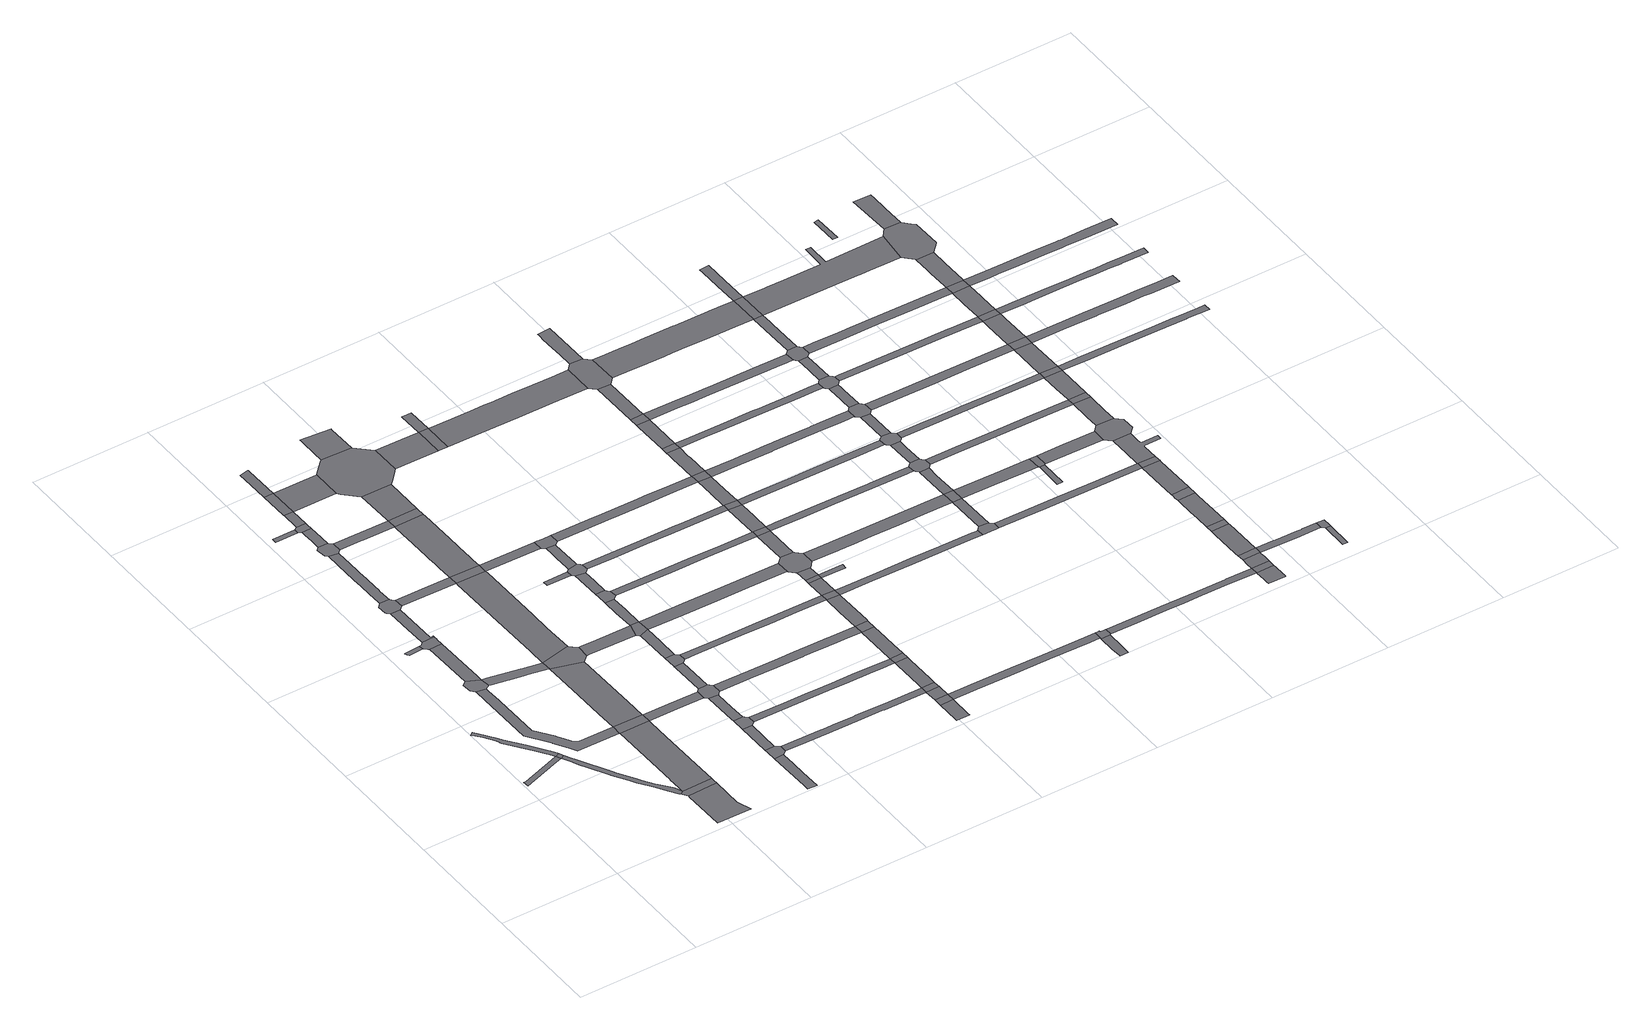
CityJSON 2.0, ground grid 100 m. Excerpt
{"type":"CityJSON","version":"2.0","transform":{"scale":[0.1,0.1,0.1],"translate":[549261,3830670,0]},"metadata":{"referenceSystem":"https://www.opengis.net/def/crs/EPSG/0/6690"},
"CityObjects":{
"road1":{"type":"Road","attributes":{"RoadStructureAttribute.sectionType":"1"},"geometry":[{"type":"MultiSurface","lod":"1","boundaries":[[[0,1,2,3,4,5,6,7]]]}]},
"road2":{"type":"Road","attributes":{"RoadStructureAttribute.sectionType":"1"},"geometry":[{"type":"MultiSurface","lod":"1","boundaries":[[[8,9,10,11,12,13,14,15,16,17,18,19,20,21,22,23,24,25,26,27,0,28]]]}]},
"road3":{"type":"Road","geometry":[{"type":"MultiSurface","lod":"1","boundaries":[[[28,0,7,29,30]]]}]},
"road4":{"type":"Road","attributes":{"RoadStructureAttribute.sectionType":"1"},"geometry":[{"type":"MultiSurface","lod":"1","boundaries":[[[31,32,33,34,35,36,37,38,39,40,41,42,43,44,30,29,45,46,47,48,49,50,51,52,53,54,55,56,57,58,59,60,61,62,63]]]}]},
"road5":{"type":"Road","geometry":[{"type":"MultiSurface","lod":"1","boundaries":[[[64,65,66,67,68,69,70,71,72,73,74]]]}]},
"road6":{"type":"Road","geometry":[{"type":"MultiSurface","lod":"1","boundaries":[[[75,76,77,78,79,80]]]}]},
"road7":{"type":"Road","attributes":{"RoadStructureAttribute.sectionType":"1"},"geometry":[{"type":"MultiSurface","lod":"1","boundaries":[[[81,82,83,84,85,86,87]]]}]},
"road8":{"type":"Road","attributes":{"RoadStructureAttribute.sectionType":"1"},"geometry":[{"type":"MultiSurface","lod":"1","boundaries":[[[69,88,89,90,91,92,93,94,95,96,97,98,99,100,101,102,103,104,105,106,107,108,109,110,70]]]}]},
"road9":{"type":"Road","attributes":{"RoadStructureAttribute.sectionType":"1"},"geometry":[{"type":"MultiSurface","lod":"1","boundaries":[[[111,112,113,114,115,64,74]]]}]},
"road10":{"type":"Road","geometry":[{"type":"MultiSurface","lod":"1","boundaries":[[[63,62,84,83,116,117,118,119]]]}]},
"road11":{"type":"Road","geometry":[{"type":"MultiSurface","lod":"1","boundaries":[[[120,121,122,123,124,125,126,75,80,127,128,115,114]]]}]},
"road12":{"type":"Road","attributes":{"RoadStructureAttribute.sectionType":"1"},"geometry":[{"type":"MultiSurface","lod":"1","boundaries":[[[129,130,131,123,122,132,133,134,135,136]]]}]},
"road13":{"type":"Road","attributes":{"RoadStructureAttribute.sectionType":"1"},"geometry":[{"type":"MultiSurface","lod":"1","boundaries":[[[137,138,139,140,141,63,119,142,143,144,145]]]}]},
"road14":{"type":"Road","attributes":{"RoadStructureAttribute.sectionType":"1"},"geometry":[{"type":"MultiSurface","lod":"1","boundaries":[[[146,147,148,74,73,149,150,151,152,153,154,155,156]]]}]},
"road15":{"type":"Road","geometry":[{"type":"MultiSurface","lod":"1","boundaries":[[[157,158,159,160,161,129,136,162,163,164,165]]]}]},
"road16":{"type":"Road","geometry":[{"type":"MultiSurface","lod":"1","boundaries":[[[98,97,166,137,145,167,168,169]]]}]},
"road17":{"type":"Road","attributes":{"RoadStructureAttribute.sectionType":"1"},"geometry":[{"type":"MultiSurface","lod":"1","boundaries":[[[170,171,172,173,174,175,176,177,178,157,165,179,180,181,182,183,184,185,186,187,188]]]}]},
"road18":{"type":"Road","geometry":[{"type":"MultiSurface","lod":"1","boundaries":[[[189,190,191,192]]]}]},
"road19":{"type":"Road","attributes":{"RoadStructureAttribute.sectionType":"1"},"geometry":[{"type":"MultiSurface","lod":"1","boundaries":[[[155,193,194,98,169,195,196,197]]]}]},
"road20":{"type":"Road","geometry":[{"type":"MultiSurface","lod":"1","boundaries":[[[198,199,200,170,188,201,202,203,204]]]}]},
"road21":{"type":"Road","attributes":{"RoadStructureAttribute.sectionType":"1"},"geometry":[{"type":"MultiSurface","lod":"1","boundaries":[[[205,206,207,208,209,198,204]]]}]},
"road22":{"type":"Road","geometry":[{"type":"MultiSurface","lod":"1","boundaries":[[[210,192,191,207,206,211,212]]]}]},
"road23":{"type":"Road","attributes":{"RoadStructureAttribute.sectionType":"1"},"geometry":[{"type":"MultiSurface","lod":"1","boundaries":[[[213,214,163,162,215,216,217]]]}]},
"road24":{"type":"Road","attributes":{"RoadStructureAttribute.sectionType":"1"},"geometry":[{"type":"MultiSurface","lod":"1","boundaries":[[[218,210,212,219]]]}]},
"road25":{"type":"Road","geometry":[{"type":"MultiSurface","lod":"1","boundaries":[[[220,221,156,155,197,222,223,224]]]}]},
"road26":{"type":"Road","geometry":[{"type":"MultiSurface","lod":"1","boundaries":[[[225,226,218,219,227]]]}]},
"road27":{"type":"Road","attributes":{"RoadStructureAttribute.sectionType":"1"},"geometry":[{"type":"MultiSurface","lod":"1","boundaries":[[[228,229,230,231,232,233,234,235,236,237]]]}]},
"road28":{"type":"Road","attributes":{"RoadStructureAttribute.sectionType":"1"},"geometry":[{"type":"MultiSurface","lod":"1","boundaries":[[[238,168,167,239,240,241]]]}]},
"road29":{"type":"Road","attributes":{"RoadStructureAttribute.sectionType":"1"},"geometry":[{"type":"MultiSurface","lod":"1","boundaries":[[[242,243,244,245,246,247,225,227]]]}]},
"road30":{"type":"Road","attributes":{"RoadStructureAttribute.sectionType":"1"},"geometry":[{"type":"MultiSurface","lod":"1","boundaries":[[[216,248,249,250,251,252,156,221,253,254,255,256,257,258]]]}]},
"road31":{"type":"Road","geometry":[{"type":"MultiSurface","lod":"1","boundaries":[[[259,260,261,262,234,233,263,264,265]]]}]},
"road32":{"type":"Road","attributes":{"RoadStructureAttribute.sectionType":"1"},"geometry":[{"type":"MultiSurface","lod":"1","boundaries":[[[203,202,266,267,268,269,270,271]]]}]},
"road33":{"type":"Road","attributes":{"RoadStructureAttribute.sectionType":"1"},"geometry":[{"type":"MultiSurface","lod":"1","boundaries":[[[272,273,274,275,261,260]]]}]},
"road34":{"type":"Road","geometry":[{"type":"MultiSurface","lod":"1","boundaries":[[[276,277,278,279,274,273,280,281]]]}]},
"road35":{"type":"Road","attributes":{"function":"3","RoadStructureAttribute.sectionType":"1"},"geometry":[{"type":"MultiSurface","lod":"1","boundaries":[[[227,219,282,283]]]}]},
"road36":{"type":"Road","geometry":[{"type":"MultiSurface","lod":"1","boundaries":[[[284,217,216,258,285]]]}]},
"road37":{"type":"Road","attributes":{"RoadStructureAttribute.sectionType":"1"},"geometry":[{"type":"MultiSurface","lod":"1","boundaries":[[[286,287,288,289,279,278,290,291,292]]]}]},
"road38":{"type":"Road","attributes":{"RoadStructureAttribute.sectionType":"1"},"geometry":[{"type":"MultiSurface","lod":"1","boundaries":[[[293,294,295,296,224,223,297,298,299,300]]]}]},
"road39":{"type":"Road","geometry":[{"type":"MultiSurface","lod":"1","boundaries":[[[301,302,303,304,305,306,241,240,307,286,292,308,309,310]]]}]},
"road40":{"type":"Road","attributes":{"RoadStructureAttribute.sectionType":"1"},"geometry":[{"type":"MultiSurface","lod":"1","boundaries":[[[270,311,312,313,314,315,316,317,318,284,285,319,320,321,322,323,324]]]}]},
"road41":{"type":"Road","attributes":{"RoadStructureAttribute.sectionType":"1"},"geometry":[{"type":"MultiSurface","lod":"1","boundaries":[[[325,326,327,328,304,303]]]}]},
"road42":{"type":"Road","geometry":[{"type":"MultiSurface","lod":"1","boundaries":[[[329,330,327,326,331,332,333,334,335]]]}]},
"road43":{"type":"Road","geometry":[{"type":"MultiSurface","lod":"1","boundaries":[[[271,270,324,336]]]}]},
"road44":{"type":"Road","attributes":{"RoadStructureAttribute.sectionType":"1"},"geometry":[{"type":"MultiSurface","lod":"1","boundaries":[[[337,338,339,340,329,335]]]}]},
"road45":{"type":"Road","attributes":{"RoadStructureAttribute.sectionType":"1"},"geometry":[{"type":"MultiSurface","lod":"1","boundaries":[[[341,342,271,336,343]]]}]},
"road46":{"type":"Road","geometry":[{"type":"MultiSurface","lod":"1","boundaries":[[[300,299,344,345,346,339,338,347]]]}]},
"road47":{"type":"Road","attributes":{"RoadStructureAttribute.sectionType":"1"},"geometry":[{"type":"MultiSurface","lod":"1","boundaries":[[[285,258,348,349]]]}]},
"road48":{"type":"Road","attributes":{"RoadStructureAttribute.sectionType":"1"},"geometry":[{"type":"MultiSurface","lod":"1","boundaries":[[[350,351,300,347,352,353]]]}]},
"road49":{"type":"Road","geometry":[{"type":"MultiSurface","lod":"1","boundaries":[[[354,355,356,357]]]}]},
"road50":{"type":"Road","geometry":[{"type":"MultiSurface","lod":"1","boundaries":[[[358,359,360,283,282,361,362,341,343,363,364,365,366,367,368,369]]]}]},
"road51":{"type":"Road","geometry":[{"type":"MultiSurface","lod":"1","boundaries":[[[370,371,372,373,374,350,353,375,376,377,378]]]}]},
"road52":{"type":"Road","attributes":{"RoadStructureAttribute.sectionType":"1"},"geometry":[{"type":"MultiSurface","lod":"1","boundaries":[[[379,380,381,373,372,382,383]]]}]},
"road53":{"type":"Road","attributes":{"RoadStructureAttribute.sectionType":"1"},"geometry":[{"type":"MultiSurface","lod":"1","boundaries":[[[384,385,386,387,388,389,390,391,265,264,392,393,394,395,396,397,398,399,400,401]]]}]},
"road54":{"type":"Road","attributes":{"RoadStructureAttribute.sectionType":"1"},"geometry":[{"type":"MultiSurface","lod":"1","boundaries":[[[402,403,404,405,406,358,369,407,408]]]}]},
"road55":{"type":"Road","geometry":[{"type":"MultiSurface","lod":"1","boundaries":[[[409,410,411,357,356,379,383,412,413,414]]]}]},
"road56":{"type":"Road","attributes":{"RoadStructureAttribute.sectionType":"1"},"geometry":[{"type":"MultiSurface","lod":"1","boundaries":[[[415,416,417,418,419,411,410,420,421,422,423]]]}]},
"road57":{"type":"Road","attributes":{"RoadStructureAttribute.sectionType":"1"},"geometry":[{"type":"MultiSurface","lod":"1","boundaries":[[[424,425,426,427,428,429,430,281,280,431,432,433,434,435,436,437,438,439,440,441]]]}]},
"road58":{"type":"Road","geometry":[{"type":"MultiSurface","lod":"1","boundaries":[[[442,443,444,445,349,348,446,447,415,423,448,449]]]}]},
"road59":{"type":"Road","attributes":{"RoadStructureAttribute.sectionType":"1"},"geometry":[{"type":"MultiSurface","lod":"1","boundaries":[[[450,451,452,453,454,455,456,457,458,459,310,309,460,461,462,463,464,465,466,467,468,469]]]}]},
"road60":{"type":"Road","attributes":{"function":"3","RoadStructureAttribute.sectionType":"1"},"geometry":[{"type":"MultiSurface","lod":"1","boundaries":[[[470,366,365,471,472,473]]]}]},
"road61":{"type":"Road","attributes":{"RoadStructureAttribute.sectionType":"1"},"geometry":[{"type":"MultiSurface","lod":"1","boundaries":[[[474,475,476,333,332,477,478,479,480,481,482,483,484,485,486]]]}]},
"road62":{"type":"Road","attributes":{"RoadStructureAttribute.sectionType":"1"},"geometry":[{"type":"MultiSurface","lod":"1","boundaries":[[[487,488,489,490,491,347,338,492,493,494,495,496,497]]]}]},
"road63":{"type":"Road","geometry":[{"type":"MultiSurface","lod":"1","boundaries":[[[473,472,498,499,500,501]]]}]},
"road64":{"type":"Road","attributes":{"RoadStructureAttribute.sectionType":"1"},"geometry":[{"type":"MultiSurface","lod":"1","boundaries":[[[502,503,504,505,506,507,508]]]}]},
"road65":{"type":"Road","geometry":[{"type":"MultiSurface","lod":"1","boundaries":[[[509,510,505,504]]]}]},
"road66":{"type":"Road","attributes":{"RoadStructureAttribute.sectionType":"1"},"geometry":[{"type":"MultiSurface","lod":"1","boundaries":[[[511,512,513,514,378,377,515,516,517,518,519]]]}]},
"road67":{"type":"Road","attributes":{"RoadStructureAttribute.sectionType":"1"},"geometry":[{"type":"MultiSurface","lod":"1","boundaries":[[[520,521,473,501]]]}]},
"road68":{"type":"Road","attributes":{"RoadStructureAttribute.sectionType":"1"},"geometry":[{"type":"MultiSurface","lod":"1","boundaries":[[[522,523,400,510,509]]]}]},
"road69":{"type":"Road","geometry":[{"type":"MultiSurface","lod":"1","boundaries":[[[524,401,400,523]]]}]},
"road70":{"type":"Road","attributes":{"RoadStructureAttribute.sectionType":"1"},"geometry":[{"type":"MultiSurface","lod":"1","boundaries":[[[525,526,527,528,529,530,531,401,524]]]}]},
"road71":{"type":"Road","attributes":{"RoadStructureAttribute.sectionType":"1"},"geometry":[{"type":"MultiSurface","lod":"1","boundaries":[[[532,533,534,535,414,413,536,537,538,539,540,541]]]}]},
"road72":{"type":"Road","geometry":[{"type":"MultiSurface","lod":"1","boundaries":[[[542,441,440,528,527]]]}]},
"road73":{"type":"Road","attributes":{"RoadStructureAttribute.sectionType":"1"},"geometry":[{"type":"MultiSurface","lod":"1","boundaries":[[[543,544,545,546,547,548,549,449,448,550,551,552,553,554,555,556,557]]]}]},
"road74":{"type":"Road","attributes":{"RoadStructureAttribute.sectionType":"1"},"geometry":[{"type":"MultiSurface","lod":"1","boundaries":[[[468,558,559,441,542,560,561,562]]]}]},
"road75":{"type":"Road","geometry":[{"type":"MultiSurface","lod":"1","boundaries":[[[469,468,562,563]]]}]},
"road76":{"type":"Road","attributes":{"RoadStructureAttribute.sectionType":"1"},"geometry":[{"type":"MultiSurface","lod":"1","boundaries":[[[485,564,469,563,565,566,567,568]]]}]},
"road77":{"type":"Road","geometry":[{"type":"MultiSurface","lod":"1","boundaries":[[[486,485,568,569]]]}]},
"road78":{"type":"Road","attributes":{"RoadStructureAttribute.sectionType":"1"},"geometry":[{"type":"MultiSurface","lod":"1","boundaries":[[[570,571,572,486,569,573]]]}]},
"road79":{"type":"Road","geometry":[{"type":"MultiSurface","lod":"1","boundaries":[[[574,570,573,575]]]}]},
"road80":{"type":"Road","attributes":{"RoadStructureAttribute.sectionType":"1"},"geometry":[{"type":"MultiSurface","lod":"1","boundaries":[[[576,574,575,577]]]}]},
"road81":{"type":"Road","geometry":[{"type":"MultiSurface","lod":"1","boundaries":[[[578,579,580,497,496,581,582,576,577,583,584,585,586,587,588,589]]]}]},
"road82":{"type":"Road","attributes":{"function":"3","RoadStructureAttribute.sectionType":"1"},"geometry":[{"type":"MultiSurface","lod":"1","boundaries":[[[590,591,592,593,594,595,596,597,598,500,499,599,600,601,602,603]]]}]},
"road83":{"type":"Road","attributes":{"RoadStructureAttribute.sectionType":"1"},"geometry":[{"type":"MultiSurface","lod":"1","boundaries":[[[518,578,589,604,605]]]}]},
"road84":{"type":"Road","geometry":[{"type":"MultiSurface","lod":"1","boundaries":[[[606,607,575,573]]]}]},
"road85":{"type":"Road","geometry":[{"type":"MultiSurface","lod":"1","boundaries":[[[519,518,605,608]]]}]},
"road86":{"type":"Road","attributes":{"RoadStructureAttribute.sectionType":"1"},"geometry":[{"type":"MultiSurface","lod":"1","boundaries":[[[609,610,611,612,613,509,504,614,615,616,617,618,619,620]]]}]},
"road87":{"type":"Road","attributes":{"RoadStructureAttribute.sectionType":"1"},"geometry":[{"type":"MultiSurface","lod":"1","boundaries":[[[540,621,622,519,608,623,624,625]]]}]},
"road88":{"type":"Road","geometry":[{"type":"MultiSurface","lod":"1","boundaries":[[[541,540,625,626]]]}]},
"road89":{"type":"Road","attributes":{"RoadStructureAttribute.sectionType":"1"},"geometry":[{"type":"MultiSurface","lod":"1","boundaries":[[[556,627,628,629,630,541,626,631,632]]]}]},
"road90":{"type":"Road","geometry":[{"type":"MultiSurface","lod":"1","boundaries":[[[557,556,632,633]]]}]},
"road91":{"type":"Road","attributes":{"RoadStructureAttribute.sectionType":"1"},"geometry":[{"type":"MultiSurface","lod":"1","boundaries":[[[634,635,636,637,557,633,638,639,640,641,642]]]}]},
"road92":{"type":"Road","geometry":[{"type":"MultiSurface","lod":"1","boundaries":[[[643,634,642,644]]]}]},
"road93":{"type":"Road","attributes":{"RoadStructureAttribute.sectionType":"1"},"geometry":[{"type":"MultiSurface","lod":"1","boundaries":[[[645,646,647,643,644]]]}]},
"road94":{"type":"Road","attributes":{"RoadStructureAttribute.sectionType":"1"},"geometry":[{"type":"MultiSurface","lod":"1","boundaries":[[[648,649,650,651,652,653,569,568,654,655,656,657,658,659]]]}]},
"road95":{"type":"Road","geometry":[{"type":"MultiSurface","lod":"1","boundaries":[[[660,661,646,645]]]}]},
"road96":{"type":"Road","attributes":{"RoadStructureAttribute.sectionType":"1"},"geometry":[{"type":"MultiSurface","lod":"1","boundaries":[[[662,661,660,663,664]]]}]},
"road97":{"type":"Road","attributes":{"RoadStructureAttribute.sectionType":"1"},"geometry":[{"type":"MultiSurface","lod":"1","boundaries":[[[665,666,667,668,586,585,669,670,671,672,673,674,675,676,677]]]}]},
"road98":{"type":"Road","geometry":[{"type":"MultiSurface","lod":"1","boundaries":[[[678,679,603,602,662,664,680,681,682,683,684]]]}]},
"road99":{"type":"Road","attributes":{"RoadStructureAttribute.sectionType":"1"},"geometry":[{"type":"MultiSurface","lod":"1","boundaries":[[[685,686,687,688,689,690,691]]]}]},
"road100":{"type":"Road","attributes":{"RoadStructureAttribute.sectionType":"1"},"geometry":[{"type":"MultiSurface","lod":"1","boundaries":[[[692,693,694,695,696,697,698,699,608,605,700,701,702,703,704,705]]]}]},
"road101":{"type":"Road","geometry":[{"type":"MultiSurface","lod":"1","boundaries":[[[706,707,708,620,619,685,691,709,710]]]}]},
"road102":{"type":"Road","attributes":{"RoadStructureAttribute.sectionType":"1"},"geometry":[{"type":"MultiSurface","lod":"1","boundaries":[[[711,712,713,714,715,716,717,718,678,684]]]}]},
"road103":{"type":"Road","attributes":{"RoadStructureAttribute.sectionType":"1"},"geometry":[{"type":"MultiSurface","lod":"1","boundaries":[[[719,720,721,722,723,724,626,625,725,726,727,728,729,730,731]]]}]},
"road104":{"type":"Road","attributes":{"RoadStructureAttribute.sectionType":"1"},"geometry":[{"type":"MultiSurface","lod":"1","boundaries":[[[732,733,734,735,736,737,738,739,740,741,742,633,632,743,744,745,746,747,748,749,750,751,752,753]]]}]},
"road105":{"type":"Road","attributes":{"RoadStructureAttribute.sectionType":"1"},"geometry":[{"type":"MultiSurface","lod":"1","boundaries":[[[754,755,756,757,758,759,760,644,642,761,762,763,764,765,766,767,768]]]}]},
"road106":{"type":"Road","geometry":[{"type":"MultiSurface","lod":"1","boundaries":[[[769,770,659,658,771,772,773,774,775,776,777]]]}]},
"road107":{"type":"Road","attributes":{"RoadStructureAttribute.sectionType":"1"},"geometry":[{"type":"MultiSurface","lod":"1","boundaries":[[[778,779,780,781,782,783,784,660,645,785,786,787,788,789,790,791,792]]]}]},
"road108":{"type":"Road","attributes":{"RoadStructureAttribute.sectionType":"1"},"geometry":[{"type":"MultiSurface","lod":"1","boundaries":[[[676,793,769,777,794]]]}]},
"road109":{"type":"Road","geometry":[{"type":"MultiSurface","lod":"1","boundaries":[[[677,676,794,795]]]}]},
"road110":{"type":"Road","attributes":{"RoadStructureAttribute.sectionType":"1"},"geometry":[{"type":"MultiSurface","lod":"1","boundaries":[[[796,797,798,799,677,795]]]}]},
"road111":{"type":"Road","attributes":{"function":"3","RoadStructureAttribute.sectionType":"1"},"geometry":[{"type":"MultiSurface","lod":"1","boundaries":[[[800,801,802,803,804,805,806,807,808,809,683,682,810,811,812,813,814,815,816,817,818,819,820]]]}]},
"road112":{"type":"Road","geometry":[{"type":"MultiSurface","lod":"1","boundaries":[[[821,822,705,704,823,824,799,798,825,826,827,828,829]]]}]},
"road113":{"type":"Road","attributes":{"RoadStructureAttribute.sectionType":"1"},"geometry":[{"type":"MultiSurface","lod":"1","boundaries":[[[830,831,832,833,834,835,710,709,836,837,838,839,840,841,842]]]}]},
"road114":{"type":"Road","attributes":{"RoadStructureAttribute.sectionType":"1"},"geometry":[{"type":"MultiSurface","lod":"1","boundaries":[[[843,844,821,829,845,846,847]]]}]},
"road115":{"type":"Road","geometry":[{"type":"MultiSurface","lod":"1","boundaries":[[[848,849,850,851,731,730,852,853,843,847,854,855,856,857,858,859]]]}]},
"road116":{"type":"Road","attributes":{"RoadStructureAttribute.sectionType":"1"},"geometry":[{"type":"MultiSurface","lod":"1","boundaries":[[[860,861,848,859,862,863]]]}]},
"road117":{"type":"Road","geometry":[{"type":"MultiSurface","lod":"1","boundaries":[[[864,753,752,860,863,865,866,867,868]]]}]},
"road118":{"type":"Road","attributes":{"RoadStructureAttribute.sectionType":"1"},"geometry":[{"type":"MultiSurface","lod":"1","boundaries":[[[869,870,795,794,871,872,873,874,875,876,877]]]}]},
"road119":{"type":"Road","attributes":{"RoadStructureAttribute.sectionType":"1"},"geometry":[{"type":"MultiSurface","lod":"1","boundaries":[[[878,879,880,881,882,883,884,864,868]]]}]},
"road120":{"type":"Road","geometry":[{"type":"MultiSurface","lod":"1","boundaries":[[[885,886,768,767,887,882,881,888,889,890,891,892,893]]]}]},
"road121":{"type":"Road","attributes":{"RoadStructureAttribute.sectionType":"1"},"geometry":[{"type":"MultiSurface","lod":"1","boundaries":[[[894,895,896,897,885,893,898,899,900,901]]]}]},
"road122":{"type":"Road","attributes":{"RoadStructureAttribute.sectionType":"1"},"geometry":[{"type":"MultiSurface","lod":"1","boundaries":[[[902,903,904,775,774,905,906,907,908,909]]]}]},
"road123":{"type":"Road","geometry":[{"type":"MultiSurface","lod":"1","boundaries":[[[910,911,912,913,914,915,916,792,791,917,894,901,918,919,920,921]]]}]},
"road124":{"type":"Road","attributes":{"RoadStructureAttribute.sectionType":"1"},"geometry":[{"type":"MultiSurface","lod":"1","boundaries":[[[819,922,914,913,923,924,925,926]]]}]},
"road125":{"type":"Road","attributes":{"RoadStructureAttribute.sectionType":"1"},"geometry":[{"type":"MultiSurface","lod":"1","boundaries":[[[927,928,929,930]]]}]},
"road126":{"type":"Road","geometry":[{"type":"MultiSurface","lod":"1","boundaries":[[[877,876,927,930,931,932]]]}]},
"road127":{"type":"Road","geometry":[{"type":"MultiSurface","lod":"1","boundaries":[[[820,819,926,933]]]}]},
"road128":{"type":"Road","attributes":{"RoadStructureAttribute.sectionType":"1"},"geometry":[{"type":"MultiSurface","lod":"1","boundaries":[[[841,934,935,936,937,938,939,940,941,942,943,944]]]}]},
"road129":{"type":"Road","attributes":{"RoadStructureAttribute.sectionType":"1"},"geometry":[{"type":"MultiSurface","lod":"1","boundaries":[[[945,946,947,827,826,948,949,950,951,952,953,954]]]}]},
"road130":{"type":"Road","geometry":[{"type":"MultiSurface","lod":"1","boundaries":[[[842,841,944,955,956]]]}]},
"road131":{"type":"Road","attributes":{"RoadStructureAttribute.sectionType":"1"},"geometry":[{"type":"MultiSurface","lod":"1","boundaries":[[[957,958,959,960,961,962,963,964,820,933]]]}]},
"road132":{"type":"Road","attributes":{"RoadStructureAttribute.sectionType":"1"},"geometry":[{"type":"MultiSurface","lod":"1","boundaries":[[[965,966,967,968,969,970,971,972,842,956]]]}]},
"road133":{"type":"Road","geometry":[{"type":"MultiSurface","lod":"1","boundaries":[[[973,969,968,974]]]}]},
"road134":{"type":"Road","attributes":{"RoadStructureAttribute.sectionType":"1"},"geometry":[{"type":"MultiSurface","lod":"1","boundaries":[[[975,976,977,978,979,856,855,980,981,982,983,984]]]}]},
"road135":{"type":"Road","attributes":{"RoadStructureAttribute.sectionType":"1"},"geometry":[{"type":"MultiSurface","lod":"1","boundaries":[[[985,986,987,988,989,990,973,974]]]}]},
"road136":{"type":"Road","geometry":[{"type":"MultiSurface","lod":"1","boundaries":[[[991,992,988,987]]]}]},
"road137":{"type":"Road","attributes":{"RoadStructureAttribute.sectionType":"1"},"geometry":[{"type":"MultiSurface","lod":"1","boundaries":[[[993,932,931,994,995,996,997]]]}]},
"road138":{"type":"Road","attributes":{"RoadStructureAttribute.sectionType":"1"},"geometry":[{"type":"MultiSurface","lod":"1","boundaries":[[[998,999,1000,1001,867,866,1002,1003,1004,1005,1006,1007]]]}]},
"road139":{"type":"Road","attributes":{"RoadStructureAttribute.sectionType":"1"},"geometry":[{"type":"MultiSurface","lod":"1","boundaries":[[[1008,1009,1010,1011,1012,1013,1014,1015,992,991]]]}]},
"road140":{"type":"Road","geometry":[{"type":"MultiSurface","lod":"1","boundaries":[[[1016,1017,1018,1019,1012,1011]]]}]},
"road141":{"type":"Road","attributes":{"RoadStructureAttribute.sectionType":"1"},"geometry":[{"type":"MultiSurface","lod":"1","boundaries":[[[1020,1021,1022,1023,1024,1025,890,889,1026,1027,1028,1029,1030,1031]]]}]},
"road142":{"type":"Road","attributes":{"RoadStructureAttribute.sectionType":"1"},"geometry":[{"type":"MultiSurface","lod":"1","boundaries":[[[908,1032,1017,1016,1033,1034]]]}]},
"road143":{"type":"Road","attributes":{"RoadStructureAttribute.sectionType":"1"},"geometry":[{"type":"MultiSurface","lod":"1","boundaries":[[[1035,1036,1037,1038,1039,1040,974,968,1041,1042,1043]]]}]},
"road144":{"type":"Road","geometry":[{"type":"MultiSurface","lod":"1","boundaries":[[[909,908,1034,1044]]]}]},
"road145":{"type":"Road","attributes":{"RoadStructureAttribute.sectionType":"1"},"geometry":[{"type":"MultiSurface","lod":"1","boundaries":[[[1045,1046,1047,1048,1049,1050,921,920,1051,1052,1053,1054,1055,1056,1057,1058,1059]]]}]},
"road146":{"type":"Road","geometry":[{"type":"MultiSurface","lod":"1","boundaries":[[[1060,1061,1062,1063,1064,909,1044,1065,1066,1067,1068,1069,1070,1071,1072,1073,1074]]]}]},
"road147":{"type":"Road","geometry":[{"type":"MultiSurface","lod":"1","boundaries":[[[1075,1076,997,996,1060,1074,1077,1078,1079,1080,1081]]]}]},
"road148":{"type":"Road","geometry":[{"type":"MultiSurface","lod":"1","boundaries":[[[1082,1083,1084,1085,1086,1087,1088,1089,933,926,1090,1091,1092,1093,1094,1095,1096,1097,1098]]]}]},
"road149":{"type":"Road","attributes":{"RoadStructureAttribute.sectionType":"1"},"geometry":[{"type":"MultiSurface","lod":"1","boundaries":[[[953,1099,1075,1081,1100,1101,1102]]]}]},
"road150":{"type":"Road","attributes":{"RoadStructureAttribute.sectionType":"1"},"geometry":[{"type":"MultiSurface","lod":"1","boundaries":[[[1103,1104,1105,1106,1107]]]}]},
"road151":{"type":"Road","geometry":[{"type":"MultiSurface","lod":"1","boundaries":[[[954,953,1102,1108]]]}]},
"road152":{"type":"Road","geometry":[{"type":"MultiSurface","lod":"1","boundaries":[[[1043,1042,1103,1107,1109,1110]]]}]},
"road153":{"type":"Road","attributes":{"RoadStructureAttribute.sectionType":"1"},"geometry":[{"type":"MultiSurface","lod":"1","boundaries":[[[983,1111,1112,1113,954,1108,1114,1115,1116,1117]]]}]},
"road154":{"type":"Road","geometry":[{"type":"MultiSurface","lod":"1","boundaries":[[[984,983,1117,1118]]]}]},
"road155":{"type":"Road","attributes":{"RoadStructureAttribute.sectionType":"1"},"geometry":[{"type":"MultiSurface","lod":"1","boundaries":[[[1006,1119,984,1118,1120]]]}]},
"road156":{"type":"Road","geometry":[{"type":"MultiSurface","lod":"1","boundaries":[[[1007,1006,1120,1121]]]}]},
"road157":{"type":"Road","attributes":{"RoadStructureAttribute.sectionType":"1"},"geometry":[{"type":"MultiSurface","lod":"1","boundaries":[[[1030,1122,1123,1007,1121,1124,1125,1126,1127,1128]]]}]},
"road158":{"type":"Road","geometry":[{"type":"MultiSurface","lod":"1","boundaries":[[[1031,1030,1128,1129]]]}]},
"road159":{"type":"Road","attributes":{"RoadStructureAttribute.sectionType":"1"},"geometry":[{"type":"MultiSurface","lod":"1","boundaries":[[[1130,1131,1132,1133,1134]]]}]},
"road160":{"type":"Road","attributes":{"RoadStructureAttribute.sectionType":"1"},"geometry":[{"type":"MultiSurface","lod":"1","boundaries":[[[1058,1135,1136,1137,1031,1129,1138,1139,1140]]]}]},
"road161":{"type":"Road","geometry":[{"type":"MultiSurface","lod":"1","boundaries":[[[1059,1058,1140,1141]]]}]},
"road162":{"type":"Road","attributes":{"RoadStructureAttribute.sectionType":"1"},"geometry":[{"type":"MultiSurface","lod":"1","boundaries":[[[1142,1143,1144,1145,1059,1141,1146,1147,1148,1149]]]}]},
"road163":{"type":"Road","geometry":[{"type":"MultiSurface","lod":"1","boundaries":[[[1150,1098,1097,1151,1142,1149,1152,1153,1154,1155,1156,1157]]]}]},
"road164":{"type":"Road","attributes":{"RoadStructureAttribute.sectionType":"1"},"geometry":[{"type":"MultiSurface","lod":"1","boundaries":[[[1158,1150,1157,1159,1160,1161,1162]]]}]},
"road165":{"type":"Road","attributes":{"RoadStructureAttribute.sectionType":"1"},"geometry":[{"type":"MultiSurface","lod":"1","boundaries":[[[1163,1164,1165,1166,1167,1168,1169,1118,1117,1170,1171,1172,1173,1174,1175,1176,1177,1178]]]}]},
"road166":{"type":"Road","attributes":{"RoadStructureAttribute.sectionType":"1"},"geometry":[{"type":"MultiSurface","lod":"1","boundaries":[[[1179,1180,1181,1182,1183,1184,1185,1186,1121,1120,1187,1188,1189,1190,1191,1192,1193,1194,1195]]]}]},
"road167":{"type":"Road","attributes":{"RoadStructureAttribute.sectionType":"1"},"geometry":[{"type":"MultiSurface","lod":"1","boundaries":[[[1196,1197,1198,1199,1200,1201,1202,1203,1204,1205,1129,1128,1206,1207,1208,1209,1210,1211,1212,1213,1214,1215,1216,1217,1218]]]}]},
"road168":{"type":"Road","attributes":{"RoadStructureAttribute.sectionType":"1"},"geometry":[{"type":"MultiSurface","lod":"1","boundaries":[[[1219,1220,1221,1222,1223,1224,1225,1226,1227,1228,1141,1140,1229,1230,1231,1232,1233,1234,1235,1236,1237,1238,1239,1240,1241,1242,1243,1244]]]}]}
},
"vertices":[
[376,1340,0],[374,1340,0],[332,1325,0],[41,1225,0],[23,1227,0],[26,1175,0],[346,1284,0],[395,1300,0],
[376,1412,0],[371,1421,0],[367,1428,0],[269,1567,0],[167,1708,0],[145,1740,0],[51,1872,0],[31,1901,0],[3,1881,0],[22,1864,0],[28,1856,0],[65,1807,0],[121,1723,0],[131,1696,0],[133,1690,0],[136,1681,0],[214,1571,0],[284,1475,0],[338,1399,0],[349,1384,0],[409,1355,0],
[397,1301,0],[429,1318,0],
[906,514,0],[894,542,0],[883,566,0],[873,580,0],[802,669,0],[799,673,0],[735,773,0],[722,792,0],[711,812,0],[625,952,0],[621,958,0],[620,961,0],[475,1233,0],[457,1267,0],[398,1299,0],[399,1297,0],[436,1222,0],[440,1215,0],[462,1168,0],[468,1156,0],[493,1110,0],[581,948,0],[584,942,0],[585,941,0],[660,818,0],[690,769,0],[690,768,0],[747,684,0],[772,647,0],[824,568,0],[872,496,0],[880,485,0],[910,505,0],
[310,2403,0],[309,2401,0],[282,2379,0],[276,2374,0],[281,2293,0],[310,2264,0],[389,2249,0],[408,2260,0],[417,2264,0],[426,2270,0],[417,2355,0],
[261,2915,0],[133,2904,0],[124,2903,0],[135,2886,0],[145,2868,0],[265,2879,0],
[1165,181,0],[1164,182,0],[1162,444,0],[913,436,0],[913,428,0],[916,68,0],[1203,65,0],
[310,2256,0],[311,2155,0],[311,2148,0],[315,1658,0],[438,1480,0],[442,1475,0],[490,1391,0],[516,1346,0],[540,1305,0],[897,1300,0],[901,1382,0],[900,1382,0],[604,1386,0],[579,1405,0],[571,1411,0],[559,1431,0],[519,1501,0],[505,1525,0],[502,1531,0],[398,1680,0],[395,1842,0],[391,2149,0],[391,2155,0],
[416,2370,0],[416,2390,0],[415,2404,0],[409,2845,0],[304,2844,0],
[1161,482,0],[1161,484,0],[1161,489,0],[1161,507,0],
[408,2910,0],[408,2912,0],[408,2939,0],[302,2937,0],[286,2923,0],[279,2917,0],[271,2916,0],[266,2878,0],[295,2852,0],
[296,3331,0],[300,3113,0],[302,2952,0],[408,2953,0],[403,2952,0],[383,2952,0],[383,2954,0],[377,3329,0],
[902,1295,0],[910,660,0],[907,660,0],[909,550,0],[909,516,0],[1158,780,0],[1155,1082,0],[1153,1275,0],[1153,1294,0],
[725,2295,0],[720,2296,0],[463,2346,0],[444,2266,0],[584,2240,0],[585,2240,0],[705,2217,0],[729,2213,0],[884,2183,0],[892,2182,0],[890,2263,0],
[296,3474,0],[267,3442,0],[267,3363,0],[269,3363,0],[276,3354,0],[409,3360,0],[407,3440,0],[388,3460,0],[377,3471,0],
[898,1295,0],[1154,1294,0],[1153,1377,0],[1151,1377,0],
[288,4115,0],[289,4109,0],[290,3998,0],[291,3888,0],[291,3887,0],[293,3734,0],[293,3724,0],[295,3586,0],[296,3554,0],[376,3497,0],[374,3555,0],[374,3587,0],[374,3596,0],[373,3666,0],[372,3747,0],[372,3773,0],[372,3775,0],[370,3960,0],[368,4105,0],
[63,4500,0],[62,4460,0],[254,4459,0],[254,4499,0],
[897,1818,0],[899,1561,0],[1149,1563,0],[1149,1564,0],[1142,2105,0],
[286,4242,0],[260,4217,0],[267,4136,0],[377,4114,0],[397,4133,0],[395,4214,0],[366,4243,0],
[365,4321,0],[363,4445,0],[284,4444,0],[284,4416,0],[285,4321,0],
[283,4514,0],[363,4498,0],[362,4514,0],
[641,3438,0],[609,3437,0],[877,3353,0],[878,3353,0],[877,3434,0],
[282,4676,0],[361,4676,0],
[1191,2271,0],[1140,2317,0],[1190,2149,0],[1194,2153,0],[1200,2263,0],
[280,4928,0],[282,4677,0],[358,4927,0],
[1745,22,0],[1743,70,0],[1742,198,0],[1741,316,0],[1739,439,0],[1740,440,0],[1660,438,0],[1665,69,0],[1666,23,0],[1745,17,0],
[1379,1373,0],[1396,1291,0],[1625,1289,0],[1625,1370,0],
[358,4928,0],[354,5228,0],[354,5239,0],[354,5244,0],[276,5225,0],[278,5094,0],
[878,3349,0],[878,3339,0],[883,2905,0],[888,2487,0],[889,2416,0],[1135,2573,0],[1135,2752,0],[1130,3075,0],[1128,3328,0],[1128,3344,0],[1127,3348,0],
[1761,536,0],[1738,554,0],[1659,553,0],[1659,522,0],[1760,456,0],[1772,466,0],[1774,526,0],
[545,4131,0],[588,4130,0],[604,4130,0],[635,4130,0],[868,4127,0],[867,4209,0],
[1737,701,0],[1735,837,0],[1655,836,0],[1658,647,0],
[1761,929,0],[1741,948,0],[1733,955,0],[1654,954,0],[1768,864,0],[1766,925,0],
[730,4671,0],[731,4922,0],
[877,3435,0],[1128,3428,0],
[1650,1267,0],[1650,1257,0],[1653,978,0],[1653,976,0],[1731,1095,0],[1729,1251,0],[1729,1255,0],
[1640,2259,0],[1638,2259,0],[1354,2261,0],[1218,2263,0],[1217,2153,0],[1429,2150,0],[1614,2147,0],[1642,2259,0],
[1737,1388,0],[1728,1395,0],[1727,1396,0],[1649,1394,0],[1647,1392,0],[1644,1389,0],[1648,1269,0],[1741,1268,0],[1760,1287,0],[1760,1367,0],
[869,4010,0],[869,3968,0],[872,3730,0],[873,3689,0],[874,3616,0],[874,3592,0],[874,3560,0],[877,3454,0],[1126,3512,0],[1125,3563,0],[1124,3594,0],[1122,3799,0],[1119,4107,0],[1119,4128,0],
[1725,1559,0],[1724,1698,0],[1646,1697,0],[1646,1682,0],
[1644,1813,0],[1646,1699,0],[1744,1715,0],[1756,1725,0],[1753,1786,0],[1745,1794,0],[1724,1814,0],
[1118,4210,0],
[1723,1995,0],[1723,2149,0],[1642,2119,0],[1643,1950,0],
[864,4538,0],[867,4228,0],[1116,4534,0],
[1617,2143,0],[1622,2138,0],[1639,2121,0],[1718,2258,0],
[1600,3340,0],[1601,3420,0],
[1638,2567,0],[1639,2430,0],[1717,2425,0],[1716,2568,0],
[1403,3011,0],[1403,2966,0],[1610,2966,0],[1610,3011,0],
[856,5047,0],[834,5025,0],[755,4946,0],[755,4646,0],[840,4562,0],[1140,4559,0],[1215,4639,0],[1239,4664,0],[1234,4914,0],[1208,4939,0],[1135,5012,0],[1113,5033,0],
[1732,2666,0],[1716,2688,0],[1714,2690,0],[1637,2689,0],[1638,2650,0],[1717,2569,0],[1737,2586,0],[1748,2595,0],[1739,2657,0],
[1633,2943,0],[1633,2895,0],[1633,2882,0],[1713,2822,0],[1713,2928,0],
[2698,509,0],[2413,514,0],[2398,515,0],[2247,517,0],[2140,519,0],[2114,519,0],[1788,526,0],[1786,526,0],[1952,463,0],[2150,459,0],[2391,455,0],[2604,451,0],[2624,450,0],[2765,448,0],[2766,448,0],[2847,447,0],[2981,444,0],[2981,504,0],
[855,5315,0],[855,5311,0],[855,5307,0],[855,5274,0],[856,5134,0],[1108,5284,0],[1108,5292,0],
[1730,3028,0],[1712,3044,0],[1632,3030,0],[1735,2947,0],[1747,2958,0],[1742,3017,0],
[1631,3314,0],[1631,3232,0],[1631,3207,0],[1631,3179,0],[1632,3056,0],[1712,3070,0],[1709,3181,0],[1710,3306,0],[1710,3307,0],
[2650,909,0],[2483,912,0],[2407,914,0],[2358,915,0],[2345,915,0],[2282,916,0],[2068,919,0],[2012,860,0],[2147,858,0],[2277,856,0],[2412,854,0],[2560,852,0],[2562,852,0],[2763,849,0],[2764,849,0],[2879,847,0],[2978,844,0],[2977,904,0],
[1686,3417,0],[1665,3418,0],[1631,3420,0],[1627,3420,0],[1623,3319,0],[1628,3316,0],[1741,3338,0],[1739,3417,0],
[2771,1349,0],[2737,1349,0],[2733,1349,0],[2573,1352,0],[2499,1353,0],[2480,1354,0],[2479,1354,0],[2288,1357,0],[2063,1361,0],[1825,1366,0],[2023,1281,0],[2253,1278,0],[2479,1274,0],[2486,1274,0],[2536,1273,0],[2696,1270,0],[2736,1269,0],[2827,1267,0],[2975,1264,0],[2975,1345,0],
[1588,4909,0],[1452,4659,0],[1604,4657,0],[1608,4909,0],
[2694,1770,0],[2408,1775,0],[2085,1780,0],[1801,1725,0],[1842,1724,0],[1983,1723,0],[2240,1718,0],[2484,1714,0],[2503,1713,0],[2711,1710,0],[2970,1706,0],[2972,1706,0],[2970,1766,0],
[2638,2244,0],[2373,2248,0],[2093,2252,0],[1861,2256,0],[1750,2257,0],[1748,2149,0],[2029,2143,0],[2317,2139,0],[2586,2135,0],[2918,2128,0],[2914,2239,0],
[1614,4657,0],[1689,4656,0],[1689,4906,0],[1689,4908,0],
[3095,83,0],[3095,265,0],[3095,271,0],[2983,266,0],[2984,82,0],[2985,61,0],[3095,62,0],
[3095,339,0],[2983,338,0],
[2692,2640,0],[2435,2645,0],[2130,2650,0],[1874,2654,0],[1987,2591,0],[2225,2588,0],[2537,2584,0],[2960,2576,0],[2961,2635,0],
[1686,5123,0],[1604,5122,0],
[3094,339,0],[3093,446,0],
[3092,506,0],
[3091,562,0],[3089,803,0],[3089,845,0],[2980,844,0],[2980,686,0],[2980,678,0],[2981,514,0],
[2591,3005,0],[2547,3006,0],[2212,3010,0],[1933,3013,0],[1977,2954,0],[2256,2951,0],[2465,2948,0],[2791,2943,0],[2957,2941,0],[2957,3000,0],
[3088,905,0],
[2766,3403,0],[2545,3406,0],[2489,3407,0],[2323,3410,0],[2183,3411,0],[2119,3412,0],[1821,3416,0],[1977,3334,0],[2182,3331,0],[2246,3330,0],[2488,3327,0],[2491,3327,0],[2769,3324,0],[2953,3321,0],[2952,3399,0],
[2977,1093,0],[2977,914,0],[3087,1024,0],[3086,1117,0],[3085,1265,0],
[3084,1346,0],
[2973,1538,0],[3084,1362,0],[3082,1627,0],[3081,1693,0],[3081,1703,0],
[3082,1764,0],
[2969,1931,0],[2969,1910,0],[2970,1776,0],[3079,1932,0],
[2969,1972,0],[3078,1973,0],
[2967,2078,0],[3077,2070,0],
[2964,2286,0],[2960,2281,0],[2919,2243,0],[2923,2123,0],[2962,2083,0],[3082,2075,0],[3123,2118,0],[3127,2123,0],[3126,2233,0],[3121,2239,0],[3080,2281,0],[3075,2285,0],
[2750,4889,0],[2582,4891,0],[2406,4895,0],[2227,4898,0],[2169,4899,0],[2168,4899,0],[2084,4900,0],[1890,4902,0],[1692,4905,0],[1976,4651,0],[2296,4647,0],[2589,4642,0],[2889,4638,0],[2888,4887,0],
[3073,2563,0],[3072,2574,0],
[3288,1930,0],[3289,1971,0],
[3072,2632,0],
[4269,320,0],[4135,322,0],[3909,326,0],[3634,330,0],[3295,336,0],[3236,269,0],[3296,268,0],[3589,264,0],[3925,258,0],[4269,252,0],[4356,251,0],[4357,319,0],
[2959,2792,0],[2961,2646,0],[3071,2778,0],[3069,2924,0],[3069,2934,0],
[3068,2994,0],
[2955,3164,0],[2955,3155,0],[2955,3153,0],[2957,3010,0],[3066,3147,0],[3064,3318,0],
[3063,3398,0],
[2948,3712,0],[2948,3692,0],[2949,3612,0],[2949,3581,0],[3060,3582,0],[3059,3614,0],[3059,3703,0],[3059,3710,0],[3059,3713,0],
[2948,3773,0],[3059,3774,0],
[3056,4094,0],[2945,4093,0],[2946,4071,0],
[4293,1744,0],[4254,1745,0],[3980,1749,0],[3730,1753,0],[3410,1758,0],[3175,1762,0],[3361,1699,0],[3703,1693,0],[4069,1688,0],[4255,1685,0],[4308,1684,0],[4309,1744,0],
[3056,4174,0],[2945,4173,0],
[2940,4586,0],[3055,4174,0],[3051,4585,0],
[4250,2217,0],[3999,2222,0],[3619,2227,0],[3303,2231,0],[3355,2120,0],[3364,2120,0],[3491,2118,0],[3637,2117,0],[3878,2113,0],[4087,2109,0],[4251,2107,0],[4334,2105,0],[4334,2216,0],
[2937,4937,0],[2934,4934,0],[3053,4587,0],[3099,4634,0],[3100,4635,0],[3094,4884,0],[3046,4932,0],
[4356,236,0],[4357,96,0],[4359,46,0],[4359,1,0],[4430,1,0],[4432,96,0],[4432,237,0],
[4246,2616,0],[4050,2620,0],[3969,2621,0],[3951,2621,0],[3691,2624,0],[3412,2628,0],[3229,2631,0],[3156,2632,0],[3355,2570,0],[3626,2566,0],[3945,2561,0],[4246,2556,0],[4303,2555,0],[4299,2615,0],
[4394,307,0],[4393,318,0],[4388,318,0],[4442,246,0],[4443,307,0],
[3046,4935,0],[3042,5348,0],[2933,5342,0],[2933,5332,0],[2933,5306,0],[2933,5282,0],[2934,5207,0],[2935,5058,0],
[4242,2979,0],[3943,2983,0],[3901,2984,0],[3699,2986,0],[3507,2989,0],[3177,2993,0],[3364,2931,0],[3651,2926,0],[3948,2923,0],[4051,2921,0],[4243,2919,0],[4297,2918,0],[4296,2978,0],
[4238,3380,0],[3971,3384,0],[3969,3384,0],[3947,3384,0],[3706,3388,0],[3656,3389,0],[3646,3389,0],[3603,3389,0],[3442,3392,0],[3402,3393,0],[3314,3394,0],[3317,3314,0],[3586,3310,0],[3602,3310,0],[3875,3306,0],[3948,3305,0],[4029,3304,0],[4149,3303,0],[4239,3302,0],[4294,3301,0],[4295,3299,0],[4292,3379,0],
[4234,3756,0],[4025,3758,0],[3874,3761,0],[3782,3763,0],[3732,3764,0],[3454,3768,0],[3185,3772,0],[3271,3711,0],[3409,3709,0],[3530,3707,0],[3819,3703,0],[4097,3697,0],[4235,3695,0],[4289,3695,0],[4289,3755,0],
[4339,1776,0],[4323,1758,0],[4338,1683,0],[4380,1683,0],[4421,1682,0],[4449,1682,0],[4450,1742,0],[4436,1756,0],[4420,1772,0],
[4230,4156,0],[4179,4156,0],[4004,4159,0],[3659,4165,0],[3618,4165,0],[3485,4167,0],[3304,4170,0],[3299,4091,0],[3408,4089,0],[3567,4086,0],[4065,4078,0],[4178,4076,0],[4231,4075,0],[4287,4075,0],[4284,4155,0],
[4337,1926,0],[4415,2105,0],
[4414,2214,0],
[4414,2217,0],[4411,2425,0],[4412,2521,0],[4332,2520,0],
[4223,4866,0],[4100,4868,0],[4062,4869,0],[3808,4873,0],[3789,4873,0],[3517,4877,0],[3439,4878,0],[3321,4880,0],[3301,4881,0],[3209,4882,0],[3276,4631,0],[3332,4630,0],[3550,4627,0],[3612,4626,0],[3748,4624,0],[3804,4623,0],[3940,4620,0],[4153,4617,0],[4226,4616,0],[4310,4614,0],[4307,4865,0],
[4331,2645,0],[4310,2625,0],[4312,2545,0],[4332,2522,0],[4433,2543,0],[4442,2553,0],[4440,2613,0],[4430,2623,0],[4411,2644,0],
[5475,291,0],[5473,291,0],[5228,295,0],[4913,300,0],[4671,303,0],[4456,307,0],[4673,243,0],[4920,240,0],[5070,238,0],[5195,236,0],[5420,233,0],[5697,227,0],[5696,287,0],
[4328,2887,0],[4329,2805,0],[4410,2645,0],[4409,2805,0],[4409,2884,0],
[4327,3009,0],[4325,3007,0],[4307,2990,0],[4306,2988,0],[4305,2910,0],[4308,2907,0],[4428,2903,0],[4439,2914,0],[4438,2974,0],[4429,2983,0],[4427,2984,0],[4407,3005,0],
[4325,3269,0],[4325,3268,0],[4407,3007,0],[4404,3262,0],
[4323,3407,0],[4405,3263,0],[4436,3295,0],[4432,3375,0],[4402,3406,0],
[4768,2209,0],[4508,2214,0],[4692,2100,0],[4946,2096,0],[5008,2095,0],[5018,2095,0],[5059,2094,0],[5067,2094,0],[5066,2203,0],
[4399,3595,0],[4399,3627,0],[4399,3632,0],[4399,3663,0],[4319,3662,0],[4320,3626,0],[4320,3594,0],
[4318,3784,0],[4298,3764,0],[4299,3684,0],[4418,3683,0],[4428,3692,0],[4428,3752,0],[4418,3763,0],[4417,3764,0],[4399,3784,0],
[4316,4045,0],[4317,3917,0],[4317,3912,0],[4317,3902,0],[4397,3913,0],[4396,3915,0],[4396,3929,0],[4395,4046,0],
[5322,1729,0],[4992,1735,0],[4663,1739,0],[4499,1681,0],[4855,1676,0],[5212,1671,0],[5679,1663,0],[5679,1724,0],
[4422,4153,0],[4406,4171,0],[4394,4184,0],[4394,4186,0],[4314,4185,0],[4314,4184,0],[4302,4172,0],[4300,4061,0],[4410,4060,0],[4423,4071,0],[4424,4073,0],[4424,4153,0],
[4312,4393,0],[4391,4407,0],[4389,4590,0],[4389,4605,0],[4389,4613,0],
[5075,2086,0],[5071,1854,0],[5116,1853,0],[5120,2086,0],
[5127,2093,0],[5129,2202,0],
[4386,4864,0],
[5697,134,0],[5697,109,0],[5698,104,0],[5699,79,0],[5847,75,0],[5848,88,0],[5848,96,0],[5848,100,0],[5847,110,0],[5846,211,0],[5846,227,0],
[5316,2601,0],[5036,2605,0],[4703,2609,0],[4684,2550,0],[4965,2546,0],[5310,2542,0],[5547,2537,0],[5670,2536,0],[5672,2536,0],[5670,2596,0],
[5846,248,0],[5846,288,0],
[4384,5094,0],[4383,5295,0],[4303,5292,0],[4304,5245,0],[4305,5160,0],[4305,5072,0],[4306,4996,0],[4307,4946,0],
[5846,345,0],[5846,346,0],[5845,392,0],[5845,402,0],[5695,400,0],[5695,345,0],[5695,344,0],[5696,297,0],
[5694,461,0],[5846,462,0],
[5293,2961,0],[4990,2966,0],[4942,2966,0],[4798,2969,0],[4640,2971,0],[4795,2908,0],[5142,2903,0],[5514,2898,0],[5666,2895,0],[5665,2956,0],
[5844,462,0],[5840,786,0],[5840,796,0],[5690,794,0],[5691,741,0],[5693,495,0],
[5840,856,0],[5689,854,0],
[5358,2199,0],[5355,2089,0],[5624,2083,0],[5626,2083,0],[5627,2194,0],
[5355,3361,0],[5067,3364,0],[4732,3370,0],[4432,3374,0],[4438,3295,0],[4707,3291,0],[4983,3287,0],[5282,3283,0],[5663,3277,0],[5662,3356,0],
[5837,1062,0],[5836,1099,0],[5835,1199,0],[5835,1218,0],[5686,1216,0],[5686,1192,0],[5687,1060,0],[5688,971,0],
[5835,1299,0],[5684,1297,0],[5685,1280,0],[5685,1249,0],
[5407,3737,0],[5404,3737,0],[5119,3741,0],[4832,3745,0],[4538,3750,0],[4472,3751,0],[4678,3688,0],[4977,3684,0],[5303,3679,0],[5657,3673,0],[5658,3673,0],[5657,3732,0],
[5682,1433,0],[5831,1650,0],[5831,1660,0],
[6241,452,0],[6239,452,0],[6203,453,0],[6201,453,0],[6016,458,0],[6001,458,0],[6154,393,0],[6363,389,0],[6364,449,0],
[5831,1720,0],
[5378,4139,0],[5069,4144,0],[4832,4148,0],[4831,4148,0],[4733,4149,0],[4511,4153,0],[4476,4072,0],[4713,4069,0],[5022,4064,0],[5312,4059,0],[5415,4057,0],[5560,4055,0],[5654,4053,0],[5655,4053,0],[5654,4135,0],
[5677,2031,0],[5677,2004,0],[5677,1950,0],[5678,1855,0],[5680,1733,0],[5829,1857,0],[5835,1864,0],[5836,1865,0],[5976,1864,0],[5976,1884,0],[5975,1904,0],[5838,1902,0],[5828,1912,0],[5828,1952,0],[5826,2031,0],
[5672,2245,0],[5631,2198,0],[5871,2074,0],[5878,2080,0],[5874,2190,0],[5869,2194,0],[5823,2240,0],
[5110,4857,0],[5100,4857,0],[5103,5053,0],[5059,5053,0],[5055,4856,0],[4741,4858,0],[4594,4860,0],[4578,4861,0],[4633,4610,0],[5019,4604,0],[5227,4600,0],[5228,4600,0],[5306,4599,0],[5484,4597,0],[5566,4595,0],[5575,4595,0],[5603,4862,0],
[5672,2364,0],[5822,2359,0],[5821,2522,0],[5821,2532,0],
[6389,366,0],[6385,143,0],[6407,143,0],[6430,142,0],[6434,366,0],
[5820,2592,0],
[6434,387,0],[6430,448,0],
[5668,2748,0],[5668,2746,0],[5670,2606,0],[5820,2598,0],[5820,2600,0],[5819,2883,0],[5819,2893,0],
[5818,2952,0],
[5665,2966,0],[5814,3274,0],
[5814,3354,0],
[5659,3639,0],[5659,3608,0],[5809,3609,0],[5809,3616,0],[5809,3641,0],[5810,3660,0],[5810,3670,0],
[5807,3731,0],
[5284,5035,0],[5305,5035,0],[5325,5035,0],[5321,5278,0],[5282,5272,0],
[5655,4052,0],[5656,3904,0],[5657,3743,0],[5806,3895,0],[5806,3911,0],[5805,4052,0],
[5803,4132,0],
[5650,4513,0],[5651,4365,0],[5651,4317,0],[5654,4154,0],[5803,4142,0],[5803,4143,0],[5802,4369,0],[5801,4512,0],
[5654,4928,0],[5650,4515,0],[5803,4515,0],[5874,4586,0],[5879,4591,0],[5874,4842,0],[5846,4870,0],[5796,4923,0],
[5642,5304,0],[5794,5116,0],[5793,5140,0],[5793,5252,0],[5793,5301,0],
[7022,2931,0],[6833,2934,0],[6810,2935,0],[6630,2937,0],[6339,2945,0],[6016,2948,0],[5819,2952,0],[6061,2889,0],[6094,2888,0],[6325,2885,0],[6631,2878,0],[6873,2874,0],[6885,2874,0],[6887,2874,0],[7081,2870,0],[7081,2930,0],
[6916,3334,0],[6776,3337,0],[6625,3339,0],[6345,3346,0],[6332,3346,0],[6273,3347,0],[6051,3349,0],[5815,3354,0],[6085,3270,0],[6274,3267,0],[6370,3265,0],[6382,3265,0],[6627,3260,0],[6774,3257,0],[6835,3255,0],[7079,3251,0],[7075,3332,0],
[6922,3710,0],[6763,3713,0],[6630,3714,0],[6627,3714,0],[6622,3714,0],[6443,3718,0],[6442,3718,0],[6200,3724,0],[5953,3729,0],[5809,3731,0],[6029,3666,0],[6108,3665,0],[6256,3662,0],[6491,3659,0],[6623,3655,0],[6630,3655,0],[6751,3653,0],[6765,3653,0],[6843,3651,0],[6857,3651,0],[6880,3651,0],[7077,3647,0],[7076,3708,0],
[6844,4114,0],[6627,4117,0],[6618,4118,0],[6601,4118,0],[6381,4123,0],[6147,4126,0],[5995,4129,0],[5975,4129,0],[5972,4129,0],[5805,4132,0],[5973,4049,0],[5974,4049,0],[5975,4049,0],[6049,4048,0],[6197,4046,0],[6359,4043,0],[6440,4041,0],[6599,4038,0],[6609,4038,0],[6619,4038,0],[6624,4038,0],[6626,4038,0],[6818,4034,0],[6990,4031,0],[7073,4030,0],[7070,4111,0]
]}
